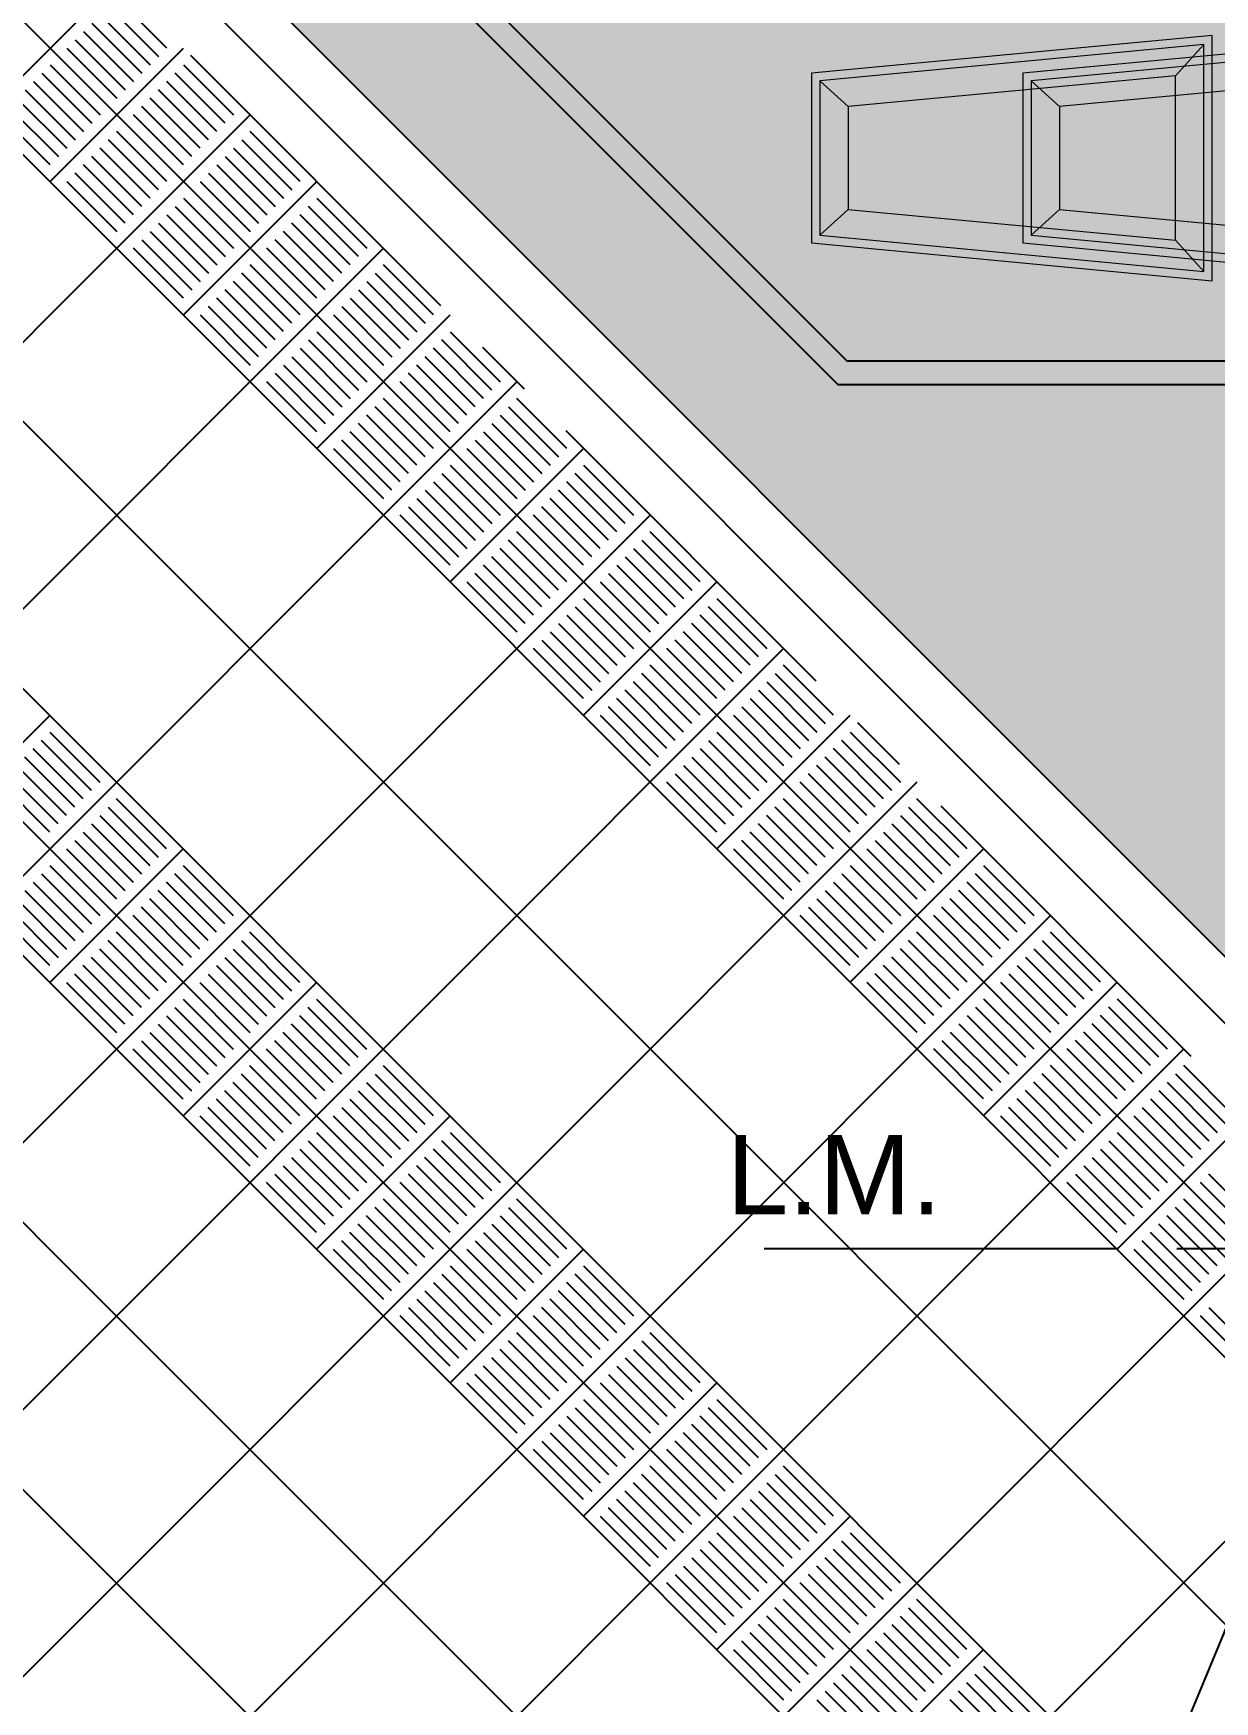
# Model space of a CAD drawing. Header units: inches. Extents: x -309 to 190, y -1585 to -1350.
# Drawn here: x -267.354 to -264.849, y -1420.369 to -1416.833 of the extents above; entities that cross this region are included whole.
import ezdxf
from ezdxf.lldxf.tags import DXFTag

# ---------------------------------------------------------------- set-up
doc = ezdxf.new("R2010")
doc.units = ezdxf.units.IN
doc.header["$MEASUREMENT"] = 0
doc.linetypes.add('CENTER2', pattern=[1.125, 0.75, -0.125, 0.125, -0.125])
doc.linetypes.add('HIDDEN', pattern=[0.375, 0.25, -0.125])
doc.layers.get('0').update_dxf_attribs({"color": 9, "linetype": 'CONTINUOUS'})
for name, color, linetype in [('02', 9, 'CONTINUOUS'), ('CIEGOS', 9, 'CONTINUOUS'), ('DET', 9, 'CONTINUOUS'), ('HACHS', 9, 'CONTINUOUS'), ('lm', 9, 'HIDDEN'), ('NO VIDENTES', 9, 'CONTINUOUS'), ('V2', 9, 'CONTINUOUS')]:
    doc.layers.add(name, color=color, linetype=linetype)
doc.layers.add('None', color=9, linetype='CONTINUOUS', lineweight=5)
doc.styles.get("Standard").update_dxf_attribs({"font": 'arial.ttf'})
tags = doc.linetypes.add('HIDDEN2', pattern=[0.1875, 0.125, -0.0625]).pattern_tags.tags
tags[6:7] = [DXFTag(74, 4), DXFTag(75, 0), DXFTag(340, '0'), DXFTag(46, 1.0), DXFTag(50, 0.0), DXFTag(44, 0.0), DXFTag(45, 0.0)]
tags[4:5] = [DXFTag(74, 4), DXFTag(75, 0), DXFTag(340, '0'), DXFTag(46, 1.0), DXFTag(50, 0.0), DXFTag(44, 0.0), DXFTag(45, 0.0)]

msp = doc.modelspace()

# ---------------------------------------------------------------- hatches: boundary and pattern name
at = {"layer": 'HACHS'}
h = msp.add_hatch(dxfattribs=at)
h.set_pattern_fill('AR-HBONE', color=256, scale=0.03, angle=-1e-14)
edge = h.paths.add_edge_path()
edge.add_line((-257.5318, -1375.7982), (-262.5318, -1375.7982))
edge.add_line((-262.5318, -1375.7982), (-262.5318, -1379.3882))
edge.add_line((-262.5318, -1379.3882), (-264.4918, -1379.3882))
edge.add_line((-264.4918, -1379.3882), (-264.4918, -1375.571))
edge.add_line((-264.4918, -1375.571), (-268.5332, -1379.6124))
edge.add_line((-268.5332, -1379.6124), (-268.5332, -1380.2142))
edge.add_line((-268.5332, -1380.2142), (-263.5318, -1380.2142))
edge.add_line((-263.5318, -1380.2142), (-263.5318, -1395.2142))
edge.add_line((-263.5318, -1395.2142), (-268.5318, -1395.2142))
edge.add_line((-268.5318, -1395.2142), (-268.5318, -1397.7142))
edge.add_line((-268.5318, -1397.7142), (-263.5318, -1397.7142))
edge.add_line((-263.5318, -1397.7142), (-263.5318, -1415.2142))
edge.add_line((-263.5318, -1415.2142), (-268.403, -1415.2142))
edge.add_line((-268.403, -1415.2142), (-264.409, -1419.2082))
edge.add_line((-264.409, -1419.2082), (-236.5318, -1419.2082))
edge.add_line((-236.5318, -1419.2082), (-236.5318, -1417.9618))
edge.add_line((-236.5318, -1417.9618), (-241.5318, -1417.9618))
edge.add_line((-241.5318, -1417.9618), (-241.5318, -1400.4618))
edge.add_line((-241.5318, -1400.4618), (-236.5318, -1400.4618))
edge.add_line((-236.5318, -1400.4618), (-236.5318, -1395.3142))
edge.add_line((-236.5318, -1395.3142), (-241.5318, -1395.3142))
edge.add_line((-241.5318, -1395.3142), (-241.5318, -1375.7982))
edge.add_line((-241.5318, -1375.7982), (-246.5318, -1375.7982))
edge.add_line((-246.5318, -1375.7982), (-246.5318, -1378.4182))
edge.add_arc((-246.9318, -1378.4182), 0.4, -90, 0, ccw=False)
edge.add_line((-246.9318, -1378.8182), (-257.1318, -1378.8182))
edge.add_arc((-257.1318, -1378.4182), 0.4, 180, 270, ccw=False)
edge.add_line((-257.5318, -1378.4182), (-257.5318, -1376.0565))
edge.add_line((-257.5318, -1376.0565), (-257.5318, -1375.7982))
h.paths.add_polyline_path([(-247.5318, -1385.3142), (-257.5318, -1385.3142), (-257.5318, -1395.3142), (-247.5318, -1395.3142)], flags=16)
h.paths.add_polyline_path([(-257.5318, -1397.7142), (-247.5318, -1397.7142), (-247.5318, -1412.7142), (-257.5318, -1412.7142)], flags=16)
h.paths.add_polyline_path([(-238.3318, -1395.6392), (-238.3318, -1397.4892), (-237.9318, -1397.4892), (-237.9318, -1395.6392)], flags=0)
h.paths.add_polyline_path([(-237.5318, -1395.6392), (-237.5318, -1397.4892), (-237.1318, -1397.4892), (-237.1318, -1395.6392)], flags=16)
h.paths.add_polyline_path([(-238.3318, -1395.6392), (-238.3318, -1397.4892), (-237.9318, -1397.4892), (-237.9318, -1395.6392)], flags=16)
h.paths.add_polyline_path([(-237.5318, -1395.6392), (-237.5318, -1397.4892), (-237.1318, -1397.4892), (-237.1318, -1395.6392)], flags=0)
h.paths.add_polyline_path([(-239.5318, -1395.6392), (-239.5318, -1397.4892), (-239.9318, -1397.4892), (-239.9318, -1395.6392)], flags=0)
h.paths.add_polyline_path([(-240.3318, -1395.6392), (-240.3318, -1397.4892), (-240.7318, -1397.4892), (-240.7318, -1395.6392)], flags=16)
h.paths.add_polyline_path([(-241.1318, -1395.6392), (-241.1318, -1397.4892), (-241.5318, -1397.4892), (-241.5318, -1395.6392)], flags=16)
h.paths.add_polyline_path([(-241.9318, -1395.6392), (-241.9318, -1397.4892), (-242.3318, -1397.4892), (-242.3318, -1395.6392)], flags=0)
h.paths.add_polyline_path([(-238.7318, -1395.6392), (-238.7318, -1397.4892), (-239.1318, -1397.4892), (-239.1318, -1395.6392)], flags=16)
h.paths.add_polyline_path([(-239.5318, -1395.6392), (-239.5318, -1397.4892), (-239.9318, -1397.4892), (-239.9318, -1395.6392)], flags=16)
h.paths.add_polyline_path([(-240.3318, -1395.6392), (-240.3318, -1397.4892), (-240.7318, -1397.4892), (-240.7318, -1395.6392)], flags=0)
h.paths.add_polyline_path([(-241.9318, -1395.6392), (-241.9318, -1397.4892), (-242.3318, -1397.4892), (-242.3318, -1395.6392)], flags=16)
h.paths.add_polyline_path([(-238.7318, -1395.6392), (-238.7318, -1397.4892), (-239.1318, -1397.4892), (-239.1318, -1395.6392)], flags=0)
h.paths.add_polyline_path([(-243.1318, -1395.6392), (-243.1318, -1397.4892), (-242.7318, -1397.4892), (-242.7318, -1395.6392)], flags=16)
h.paths.add_polyline_path([(-243.9318, -1395.6392), (-243.9318, -1397.4892), (-243.5318, -1397.4892), (-243.5318, -1395.6392)], flags=0)
h.paths.add_polyline_path([(-243.1318, -1395.6392), (-243.1318, -1397.4892), (-242.7318, -1397.4892), (-242.7318, -1395.6392)], flags=0)
h.paths.add_polyline_path([(-243.9318, -1395.6392), (-243.9318, -1397.4892), (-243.5318, -1397.4892), (-243.5318, -1395.6392)], flags=16)
h.paths.add_polyline_path([(-244.7318, -1395.6392), (-244.7318, -1397.4892), (-244.3318, -1397.4892), (-244.3318, -1395.6392)], flags=16)
h.paths.add_polyline_path([(-258.3318, -1395.6392), (-258.3318, -1397.4892), (-257.9318, -1397.4892), (-257.9318, -1395.6392)], flags=16)
h.paths.add_polyline_path([(-259.9318, -1395.6392), (-259.9318, -1397.4892), (-259.5318, -1397.4892), (-259.5318, -1395.6392)], flags=16)
h.paths.add_polyline_path([(-259.1318, -1395.6392), (-259.1318, -1397.4892), (-258.7318, -1397.4892), (-258.7318, -1395.6392)], flags=0)
h.paths.add_polyline_path([(-258.3318, -1395.6392), (-258.3318, -1397.4892), (-257.9318, -1397.4892), (-257.9318, -1395.6392)], flags=0)
h.paths.add_polyline_path([(-259.9318, -1395.6392), (-259.9318, -1397.4892), (-259.5318, -1397.4892), (-259.5318, -1395.6392)], flags=0)
h.paths.add_polyline_path([(-259.1318, -1395.6392), (-259.1318, -1397.4892), (-258.7318, -1397.4892), (-258.7318, -1395.6392)], flags=16)
h.paths.add_polyline_path([(-246.3318, -1395.6392), (-246.3318, -1397.4892), (-245.9318, -1397.4892), (-245.9318, -1395.6392)], flags=0)
h.paths.add_polyline_path([(-245.5318, -1395.6392), (-245.5318, -1397.4892), (-245.1318, -1397.4892), (-245.1318, -1395.6392)], flags=16)
h.paths.add_polyline_path([(-247.1318, -1395.6392), (-247.1318, -1397.4892), (-246.7318, -1397.4892), (-246.7318, -1395.6392)], flags=16)
h.paths.add_polyline_path([(-246.3318, -1395.6392), (-246.3318, -1397.4892), (-245.9318, -1397.4892), (-245.9318, -1395.6392)], flags=16)
h.paths.add_polyline_path([(-245.5318, -1395.6392), (-245.5318, -1397.4892), (-245.1318, -1397.4892), (-245.1318, -1395.6392)], flags=0)
h.paths.add_polyline_path([(-247.1318, -1395.6392), (-247.1318, -1397.4892), (-246.7318, -1397.4892), (-246.7318, -1395.6392)], flags=0)
h.paths.add_polyline_path([(-256.3318, -1395.6392), (-256.3318, -1397.4892), (-256.7318, -1397.4892), (-256.7318, -1395.6392)], flags=0)
h.paths.add_polyline_path([(-257.1318, -1395.6392), (-257.1318, -1397.4892), (-257.5318, -1397.4892), (-257.5318, -1395.6392)], flags=16)
h.paths.add_polyline_path([(-253.1318, -1395.6392), (-253.1318, -1397.4892), (-253.5318, -1397.4892), (-253.5318, -1395.6392)], flags=0)
h.paths.add_polyline_path([(-253.9318, -1395.6392), (-253.9318, -1397.4892), (-254.3318, -1397.4892), (-254.3318, -1395.6392)], flags=0)
h.paths.add_polyline_path([(-254.7318, -1395.6392), (-254.7318, -1397.4892), (-255.1318, -1397.4892), (-255.1318, -1395.6392)], flags=0)
h.paths.add_polyline_path([(-255.5318, -1395.6392), (-255.5318, -1397.4892), (-255.9318, -1397.4892), (-255.9318, -1395.6392)], flags=16)
h.paths.add_polyline_path([(-252.3318, -1395.6392), (-252.3318, -1397.4892), (-252.7318, -1397.4892), (-252.7318, -1395.6392)], flags=0)
h.paths.add_polyline_path([(-247.5318, -1395.6392), (-247.5318, -1397.4892), (-247.9318, -1397.4892), (-247.9318, -1395.6392)], flags=16)
h.paths.add_polyline_path([(-249.1318, -1395.6392), (-249.1318, -1397.4892), (-249.5318, -1397.4892), (-249.5318, -1395.6392)], flags=16)
h.paths.add_polyline_path([(-249.9318, -1395.6392), (-249.9318, -1397.4892), (-250.3318, -1397.4892), (-250.3318, -1395.6392)], flags=0)
h.paths.add_polyline_path([(-250.7318, -1395.6392), (-250.7318, -1397.4892), (-251.1318, -1397.4892), (-251.1318, -1395.6392)], flags=0)
h.paths.add_polyline_path([(-251.5318, -1395.6392), (-251.5318, -1397.4892), (-251.9318, -1397.4892), (-251.9318, -1395.6392)], flags=16)
h.paths.add_polyline_path([(-248.3318, -1395.6392), (-248.3318, -1397.4892), (-248.7318, -1397.4892), (-248.7318, -1395.6392)], flags=0)
h.paths.add_polyline_path([(-256.3318, -1395.6392), (-256.3318, -1397.4892), (-256.7318, -1397.4892), (-256.7318, -1395.6392)], flags=16)
h.paths.add_polyline_path([(-257.1318, -1395.6392), (-257.1318, -1397.4892), (-257.5318, -1397.4892), (-257.5318, -1395.6392)], flags=0)
h.paths.add_polyline_path([(-253.1318, -1395.6392), (-253.1318, -1397.4892), (-253.5318, -1397.4892), (-253.5318, -1395.6392)], flags=16)
h.paths.add_polyline_path([(-253.9318, -1395.6392), (-253.9318, -1397.4892), (-254.3318, -1397.4892), (-254.3318, -1395.6392)], flags=16)
h.paths.add_polyline_path([(-254.7318, -1395.6392), (-254.7318, -1397.4892), (-255.1318, -1397.4892), (-255.1318, -1395.6392)], flags=16)
h.paths.add_polyline_path([(-255.5318, -1395.6392), (-255.5318, -1397.4892), (-255.9318, -1397.4892), (-255.9318, -1395.6392)], flags=0)
h.paths.add_polyline_path([(-252.3318, -1395.6392), (-252.3318, -1397.4892), (-252.7318, -1397.4892), (-252.7318, -1395.6392)], flags=16)
h.paths.add_polyline_path([(-247.5318, -1395.6392), (-247.5318, -1397.4892), (-247.9318, -1397.4892), (-247.9318, -1395.6392)], flags=0)
h.paths.add_polyline_path([(-249.1318, -1395.6392), (-249.1318, -1397.4892), (-249.5318, -1397.4892), (-249.5318, -1395.6392)], flags=0)
h.paths.add_polyline_path([(-249.9318, -1395.6392), (-249.9318, -1397.4892), (-250.3318, -1397.4892), (-250.3318, -1395.6392)], flags=16)
h.paths.add_polyline_path([(-250.7318, -1395.6392), (-250.7318, -1397.4892), (-251.1318, -1397.4892), (-251.1318, -1395.6392)], flags=16)
h.paths.add_polyline_path([(-251.5318, -1395.6392), (-251.5318, -1397.4892), (-251.9318, -1397.4892), (-251.9318, -1395.6392)], flags=0)
h.paths.add_polyline_path([(-248.3318, -1395.6392), (-248.3318, -1397.4892), (-248.7318, -1397.4892), (-248.7318, -1395.6392)], flags=16)
h.paths.add_polyline_path([(-260.7318, -1395.6392), (-260.7318, -1397.4892), (-260.3318, -1397.4892), (-260.3318, -1395.6392)], flags=16)
h.paths.add_polyline_path([(-261.5318, -1395.6392), (-261.5318, -1397.4892), (-261.1318, -1397.4892), (-261.1318, -1395.6392)], flags=16)
h.paths.add_polyline_path([(-262.3318, -1395.6392), (-262.3318, -1397.4892), (-261.9318, -1397.4892), (-261.9318, -1395.6392)], flags=16)
h.paths.add_polyline_path([(-263.1318, -1395.6392), (-263.1318, -1397.4892), (-262.7318, -1397.4892), (-262.7318, -1395.6392)], flags=16)
h.paths.add_polyline_path([(-261.5318, -1395.6392), (-261.5318, -1397.4892), (-261.1318, -1397.4892), (-261.1318, -1395.6392)], flags=0)
h.paths.add_polyline_path([(-262.3318, -1395.6392), (-262.3318, -1397.4892), (-261.9318, -1397.4892), (-261.9318, -1395.6392)], flags=0)
h.paths.add_polyline_path([(-263.1318, -1395.6392), (-263.1318, -1397.4892), (-262.7318, -1397.4892), (-262.7318, -1395.6392)], flags=0)
h.paths.add_polyline_path([(-243.7431, -1376.3182), (-243.7431, -1378.1682), (-243.3431, -1378.1682), (-243.3431, -1376.3182)], flags=0)
h.paths.add_polyline_path([(-242.9431, -1376.3182), (-242.9431, -1378.1682), (-242.5431, -1378.1682), (-242.5431, -1376.3182)], flags=16)
h.paths.add_polyline_path([(-242.1431, -1376.3182), (-242.1431, -1378.1682), (-241.7431, -1378.1682), (-241.7431, -1376.3182)], flags=0)
h.paths.add_polyline_path([(-243.7431, -1376.3182), (-243.7431, -1378.1682), (-243.3431, -1378.1682), (-243.3431, -1376.3182)], flags=16)
h.paths.add_polyline_path([(-242.9431, -1376.3182), (-242.9431, -1378.1682), (-242.5431, -1378.1682), (-242.5431, -1376.3182)], flags=0)
h.paths.add_polyline_path([(-242.1431, -1376.3182), (-242.1431, -1378.1682), (-241.7431, -1378.1682), (-241.7431, -1376.3182)], flags=16)
h.paths.add_polyline_path([(-244.1431, -1376.3182), (-244.1431, -1378.1682), (-244.5431, -1378.1682), (-244.5431, -1376.3182)], flags=16)
h.paths.add_polyline_path([(-246.1431, -1376.3182), (-246.1431, -1378.1682), (-245.7431, -1378.1682), (-245.7431, -1376.3182)], flags=16)
h.paths.add_polyline_path([(-244.9431, -1376.3182), (-244.9431, -1378.1682), (-245.3431, -1378.1682), (-245.3431, -1376.3182)], flags=16)
h.paths.add_polyline_path([(-244.9431, -1376.3182), (-244.9431, -1378.1682), (-245.3431, -1378.1682), (-245.3431, -1376.3182)], flags=0)

# ---------------------------------------------------------------- linework, layer by layer
for p, q in [((-267.2531, -1415.9032), (-265.6287, -1417.5275)), ((-267.303, -1415.9223), (-265.6478, -1417.5775)), ((-263.5528, -1417.5275), (-265.6287, -1417.5275)), ((-263.5528, -1417.5775), (-265.6478, -1417.5775))]:
    msp.add_line(p, q)
at = {"layer": '02'}
for p, q in [((-264.4918, -1419.1253), (-268.5332, -1415.084)), ((-264.5626, -1419.196), (-268.5211, -1415.2375))]:
    msp.add_line(p, q, dxfattribs=at)
at = {"layer": 'CIEGOS'}
for points in [[(-269.1319, -1415.334), (-264.6577, -1419.8082)], [(-269.9319, -1415.6658), (-264.9895, -1420.6082)], [(-270.3319, -1415.8317), (-265.1553, -1421.0082)]]:
    msp.add_lwpolyline(points, dxfattribs=at)
at = {"layer": 'DET'}
for points in [[(-268.9319, -1415.2511), (-264.5748, -1419.6082)], [(-269.5319, -1415.4999), (-264.8236, -1420.2082)], [(-270.1319, -1415.7487), (-265.0724, -1420.8082)], [(-270.7319, -1415.9975), (-265.3212, -1421.4082)], [(-271.1319, -1416.1634), (-265.4871, -1421.8082)], [(-267.1775, -1416.7225), (-270.8194, -1420.3644)], [(-267.319, -1417.1467), (-267.0361, -1416.8639)], [(-266.8947, -1417.0053), (-270.5655, -1420.6761)], [(-267.0361, -1417.4296), (-266.7533, -1417.1467)], [(-266.6119, -1417.2882), (-270.2826, -1420.959)], [(-266.7533, -1417.7124), (-266.4704, -1417.4296)], [(-266.329, -1417.571), (-269.9998, -1421.2418)], [(-266.4704, -1417.9953), (-266.1876, -1417.7124)], [(-266.0462, -1417.8539), (-269.688, -1421.4957)], [(-266.1876, -1418.2781), (-265.9047, -1417.9953)], [(-265.7633, -1418.1367), (-269.3689, -1421.7423)], [(-267.6021, -1418.5612), (-267.3192, -1418.2784)], [(-265.9047, -1418.561), (-265.6219, -1418.2781)], [(-265.4805, -1418.4195), (-269.0347, -1421.9738)], [(-267.3192, -1418.8441), (-267.0364, -1418.5612)], [(-265.6219, -1418.8438), (-265.3391, -1418.561)], [(-265.1976, -1418.7024), (-268.6852, -1422.19)], [(-267.0364, -1419.1269), (-266.7536, -1418.8441)], [(-265.3391, -1419.1266), (-265.0562, -1418.8438)], [(-264.9148, -1418.9852), (-268.3198, -1422.3902)], [(-266.7536, -1419.4098), (-266.4707, -1419.1269)], [(-265.0562, -1419.4095), (-264.7734, -1419.1266)], [(-264.632, -1419.2681), (-267.9376, -1422.5737)], [(-266.4707, -1419.6926), (-266.1879, -1419.4098)], [(-264.4918, -1419.4082), (-266.0427, -1423.148)], [(-266.1879, -1419.9755), (-265.905, -1419.6926)], [(-264.6941, -1419.8959), (-267.5378, -1422.7396)], [(-265.905, -1420.2583), (-265.6222, -1419.9755)], [(-265.6222, -1420.5411), (-265.3393, -1420.2583)]]:
    msp.add_lwpolyline(points, dxfattribs=at)
at = {"layer": 'lm', "linetype": 'CENTER2'}
for p, q in [((-263.3079, -1420.5921), (-269.9254, -1413.9746)), ((-263.3079, -1420.5921), (-269.9254, -1413.9746)), ((-265.8046, -1419.4082), (-171.4579, -1419.4082)), ((-265.8046, -1419.4082), (-171.4579, -1419.4082))]:
    msp.add_line(p, q, dxfattribs=at)
at = {"layer": 'NO VIDENTES'}
for p, q in [((-267.0715, -1416.8639), (-267.1775, -1416.7578)), ((-267.2129, -1416.7932), (-267.1068, -1416.8993)), ((-267.1952, -1416.7755), (-267.0892, -1416.8816)), ((-267.2483, -1416.8286), (-267.1422, -1416.9346)), ((-267.2306, -1416.8109), (-267.1245, -1416.9169)), ((-267.2836, -1416.8639), (-267.1775, -1416.97)), ((-267.2659, -1416.8462), (-267.1599, -1416.9523)), ((-267.319, -1416.8993), (-267.2129, -1417.0053)), ((-267.0361, -1416.8993), (-266.9301, -1417.0053)), ((-267.3543, -1416.9346), (-267.2483, -1417.0407)), ((-267.3366, -1416.9169), (-267.2306, -1417.023)), ((-266.9654, -1417.0407), (-267.0715, -1416.9346)), ((-266.9477, -1417.023), (-267.0538, -1416.9169)), ((-267.3897, -1416.97), (-267.2836, -1417.076)), ((-267.372, -1416.9523), (-267.2659, -1417.0584)), ((-267.0008, -1417.076), (-267.1068, -1416.97)), ((-266.9831, -1417.0584), (-267.0892, -1416.9523)), ((-267.319, -1417.1114), (-267.425, -1417.0053)), ((-267.4074, -1416.9877), (-267.3013, -1417.0937)), ((-267.0361, -1417.1114), (-267.1422, -1417.0053)), ((-267.0184, -1417.0937), (-267.1245, -1416.9877)), ((-267.0715, -1417.1467), (-267.1775, -1417.0407)), ((-266.7886, -1417.1467), (-266.8947, -1417.0407)), ((-267.1068, -1417.1821), (-267.2129, -1417.076)), ((-267.0892, -1417.1644), (-267.1952, -1417.0584)), ((-266.9301, -1417.076), (-266.824, -1417.1821)), ((-266.9124, -1417.0584), (-266.8063, -1417.1644)), ((-267.1422, -1417.2175), (-267.2483, -1417.1114)), ((-267.1245, -1417.1998), (-267.2306, -1417.0937)), ((-266.9654, -1417.1114), (-266.8593, -1417.2175)), ((-266.9477, -1417.0937), (-266.8417, -1417.1998)), ((-267.2836, -1417.1467), (-267.1775, -1417.2528)), ((-267.1599, -1417.2351), (-267.2659, -1417.1291)), ((-267.0008, -1417.1467), (-266.8947, -1417.2528)), ((-266.9831, -1417.1291), (-266.877, -1417.2351)), ((-267.0361, -1417.1821), (-266.9301, -1417.2882)), ((-266.7533, -1417.1821), (-266.6472, -1417.2882)), ((-267.0715, -1417.2175), (-266.9654, -1417.3235)), ((-267.0538, -1417.1998), (-266.9477, -1417.3058)), ((-266.6826, -1417.3235), (-266.7886, -1417.2175)), ((-266.6649, -1417.3058), (-266.771, -1417.1998)), ((-267.1068, -1417.2528), (-267.0008, -1417.3589)), ((-267.0892, -1417.2351), (-266.9831, -1417.3412)), ((-266.7179, -1417.3589), (-266.824, -1417.2528)), ((-266.7002, -1417.3412), (-266.8063, -1417.2351)), ((-267.0361, -1417.3942), (-267.1422, -1417.2882)), ((-267.1245, -1417.2705), (-267.0184, -1417.3766)), ((-266.7533, -1417.3942), (-266.8593, -1417.2882)), ((-266.7356, -1417.3766), (-266.8417, -1417.2705)), ((-266.7886, -1417.4296), (-266.8947, -1417.3235)), ((-266.5058, -1417.4296), (-266.6119, -1417.3235)), ((-266.824, -1417.4649), (-266.9301, -1417.3589)), ((-266.8063, -1417.4473), (-266.9124, -1417.3412)), ((-266.6472, -1417.3589), (-266.5412, -1417.465)), ((-266.6295, -1417.3412), (-266.5235, -1417.4473)), ((-266.8593, -1417.5003), (-266.9654, -1417.3942)), ((-266.8417, -1417.4826), (-266.9477, -1417.3766)), ((-266.6826, -1417.3942), (-266.5765, -1417.5003)), ((-266.6649, -1417.3766), (-266.5588, -1417.4826)), ((-267.0008, -1417.4296), (-266.8947, -1417.5357)), ((-266.877, -1417.518), (-266.9831, -1417.4119)), ((-266.7179, -1417.4296), (-266.6119, -1417.5357)), ((-266.7003, -1417.4119), (-266.5942, -1417.518)), ((-266.7533, -1417.465), (-266.6472, -1417.571)), ((-266.4704, -1417.465), (-266.3644, -1417.571)), ((-266.7886, -1417.5003), (-266.6826, -1417.6064)), ((-266.771, -1417.4826), (-266.6649, -1417.5887)), ((-266.3997, -1417.6064), (-266.5058, -1417.5003)), ((-266.3821, -1417.5887), (-266.4881, -1417.4826)), ((-266.824, -1417.5357), (-266.7179, -1417.6417)), ((-266.8063, -1417.518), (-266.7003, -1417.6241)), ((-266.4351, -1417.6417), (-266.5412, -1417.5357)), ((-266.4174, -1417.6241), (-266.5235, -1417.518)), ((-266.7533, -1417.6771), (-266.8594, -1417.571)), ((-266.8417, -1417.5533), (-266.7356, -1417.6594)), ((-266.4704, -1417.6771), (-266.5765, -1417.571)), ((-266.4528, -1417.6594), (-266.5588, -1417.5533)), ((-266.5058, -1417.7124), (-266.6119, -1417.6064)), ((-266.223, -1417.7124), (-266.329, -1417.6064)), ((-266.5412, -1417.7478), (-266.6472, -1417.6417)), ((-266.5235, -1417.7301), (-266.6295, -1417.6241)), ((-266.3644, -1417.6417), (-266.2583, -1417.7478)), ((-266.3467, -1417.624), (-266.2406, -1417.7301)), ((-266.5765, -1417.7832), (-266.6826, -1417.6771)), ((-266.5588, -1417.7655), (-266.6649, -1417.6594)), ((-266.3997, -1417.6771), (-266.2937, -1417.7831)), ((-266.382, -1417.6594), (-266.276, -1417.7655)), ((-266.7179, -1417.7124), (-266.6119, -1417.8185)), ((-266.5942, -1417.8008), (-266.7003, -1417.6948)), ((-266.4351, -1417.7124), (-266.329, -1417.8185)), ((-266.4174, -1417.6948), (-266.3113, -1417.8008)), ((-266.4704, -1417.7478), (-266.3644, -1417.8539)), ((-266.1876, -1417.7478), (-266.0815, -1417.8539)), ((-266.5058, -1417.7831), (-266.3997, -1417.8892)), ((-266.4881, -1417.7655), (-266.382, -1417.8715)), ((-266.1169, -1417.8892), (-266.223, -1417.7831)), ((-266.0992, -1417.8715), (-266.2053, -1417.7655)), ((-266.5411, -1417.8185), (-266.4351, -1417.9246)), ((-266.5235, -1417.8008), (-266.4174, -1417.9069)), ((-266.1522, -1417.9246), (-266.2583, -1417.8185)), ((-266.1346, -1417.9069), (-266.2406, -1417.8008)), ((-266.4704, -1417.9599), (-266.5765, -1417.8539)), ((-266.5588, -1417.8362), (-266.4528, -1417.9422)), ((-266.1876, -1417.9599), (-266.2937, -1417.8539)), ((-266.1699, -1417.9422), (-266.276, -1417.8362)), ((-266.223, -1417.9953), (-266.329, -1417.8892)), ((-265.9401, -1417.9953), (-266.0462, -1417.8892)), ((-266.2583, -1418.0306), (-266.3644, -1417.9246)), ((-266.2406, -1418.013), (-266.3467, -1417.9069)), ((-266.0815, -1417.9246), (-265.9755, -1418.0306)), ((-266.0639, -1417.9069), (-265.9578, -1418.013)), ((-266.2937, -1418.066), (-266.3997, -1417.9599)), ((-266.276, -1418.0483), (-266.382, -1417.9422)), ((-266.1169, -1417.9599), (-266.0108, -1418.066)), ((-266.0992, -1417.9422), (-265.9931, -1418.0483)), ((-266.4351, -1417.9953), (-266.329, -1418.1013)), ((-266.3113, -1418.0837), (-266.4174, -1417.9776)), ((-266.1522, -1417.9953), (-266.0462, -1418.1013)), ((-266.1346, -1417.9776), (-266.0285, -1418.0837)), ((-266.1876, -1418.0306), (-266.0815, -1418.1367)), ((-265.9048, -1418.0306), (-265.7987, -1418.1367)), ((-266.223, -1418.066), (-266.1169, -1418.1721)), ((-266.2053, -1418.0483), (-266.0992, -1418.1544)), ((-265.834, -1418.1721), (-265.9401, -1418.066)), ((-265.8164, -1418.1544), (-265.9224, -1418.0483)), ((-266.2583, -1418.1013), (-266.1522, -1418.2074)), ((-266.2406, -1418.0837), (-266.1346, -1418.1897)), ((-265.8694, -1418.2074), (-265.9755, -1418.1013)), ((-265.8517, -1418.1897), (-265.9578, -1418.0837)), ((-266.1876, -1418.2428), (-266.2937, -1418.1367)), ((-266.276, -1418.119), (-266.1699, -1418.2251)), ((-265.9048, -1418.2428), (-266.0108, -1418.1367)), ((-265.8871, -1418.2251), (-265.9931, -1418.119)), ((-265.9401, -1418.2781), (-266.0462, -1418.1721)), ((-265.6573, -1418.2781), (-265.7633, -1418.1721)), ((-265.9755, -1418.3135), (-266.0815, -1418.2074)), ((-265.9578, -1418.2958), (-266.0639, -1418.1897)), ((-265.7987, -1418.2074), (-265.6926, -1418.3135)), ((-265.781, -1418.1897), (-265.6749, -1418.2958)), ((-266.0108, -1418.3488), (-266.1169, -1418.2428)), ((-265.9931, -1418.3312), (-266.0992, -1418.2251)), ((-265.834, -1418.2428), (-265.728, -1418.3488)), ((-265.8164, -1418.2251), (-265.7103, -1418.3312)), ((-266.1522, -1418.2781), (-266.0462, -1418.3842)), ((-266.0285, -1418.3665), (-266.1346, -1418.2604)), ((-265.8694, -1418.2781), (-265.7633, -1418.3842)), ((-265.8517, -1418.2604), (-265.7457, -1418.3665)), ((-267.3192, -1418.3138), (-267.2132, -1418.4198)), ((-265.9048, -1418.3135), (-265.7987, -1418.4195)), ((-265.6219, -1418.3135), (-265.5158, -1418.4195)), ((-267.2485, -1418.4552), (-267.3546, -1418.3491)), ((-267.2309, -1418.4375), (-267.3369, -1418.3314)), ((-265.9401, -1418.3488), (-265.834, -1418.4549)), ((-265.9224, -1418.3312), (-265.8164, -1418.4372)), ((-265.5512, -1418.4549), (-265.6573, -1418.3488)), ((-265.5335, -1418.4372), (-265.6396, -1418.3312)), ((-267.2839, -1418.4905), (-267.39, -1418.3845)), ((-267.2662, -1418.4729), (-267.3723, -1418.3668)), ((-265.9755, -1418.3842), (-265.8694, -1418.4903)), ((-265.9578, -1418.3665), (-265.8517, -1418.4726)), ((-265.5866, -1418.4903), (-265.6926, -1418.3842)), ((-265.5689, -1418.4726), (-265.6749, -1418.3665)), ((-267.3192, -1418.5259), (-267.4253, -1418.4198)), ((-267.3016, -1418.5082), (-267.4076, -1418.4022)), ((-265.9048, -1418.5256), (-266.0108, -1418.4195)), ((-265.9931, -1418.4019), (-265.8871, -1418.5079)), ((-265.6219, -1418.5256), (-265.728, -1418.4195)), ((-265.6042, -1418.5079), (-265.7103, -1418.4019)), ((-267.0718, -1418.5613), (-267.1778, -1418.4552)), ((-265.6573, -1418.561), (-265.7633, -1418.4549)), ((-265.3744, -1418.561), (-265.4805, -1418.4549)), ((-267.2132, -1418.4905), (-267.1071, -1418.5966)), ((-267.1955, -1418.4729), (-267.0894, -1418.5789)), ((-265.6926, -1418.5963), (-265.7987, -1418.4903)), ((-265.6749, -1418.5786), (-265.781, -1418.4726)), ((-265.5158, -1418.4903), (-265.4098, -1418.5963)), ((-265.4982, -1418.4726), (-265.3921, -1418.5786)), ((-267.2485, -1418.5259), (-267.1425, -1418.632)), ((-267.2309, -1418.5082), (-267.1248, -1418.6143)), ((-265.728, -1418.6317), (-265.834, -1418.5256)), ((-265.7103, -1418.614), (-265.8164, -1418.5079)), ((-265.5512, -1418.5256), (-265.4451, -1418.6317)), ((-265.5335, -1418.5079), (-265.4275, -1418.614)), ((-267.2839, -1418.5613), (-267.1778, -1418.6673)), ((-267.2662, -1418.5436), (-267.1602, -1418.6496)), ((-265.8694, -1418.561), (-265.7633, -1418.667)), ((-265.7457, -1418.6494), (-265.8517, -1418.5433)), ((-265.5866, -1418.561), (-265.4805, -1418.667)), ((-265.5689, -1418.5433), (-265.4628, -1418.6494)), ((-267.3192, -1418.5966), (-267.2132, -1418.7027)), ((-267.0364, -1418.5966), (-266.9303, -1418.7027)), ((-265.6219, -1418.5963), (-265.5158, -1418.7024)), ((-265.3391, -1418.5963), (-265.233, -1418.7024)), ((-267.3546, -1418.632), (-267.2485, -1418.738)), ((-267.3369, -1418.6143), (-267.2309, -1418.7204)), ((-266.9657, -1418.738), (-267.0718, -1418.632)), ((-266.948, -1418.7204), (-267.0541, -1418.6143)), ((-265.6573, -1418.6317), (-265.5512, -1418.7377)), ((-265.6396, -1418.614), (-265.5335, -1418.7201)), ((-265.2684, -1418.7377), (-265.3744, -1418.6317)), ((-265.2507, -1418.7201), (-265.3567, -1418.614)), ((-267.39, -1418.6673), (-267.2839, -1418.7734)), ((-267.3723, -1418.6496), (-267.2662, -1418.7557)), ((-267.0011, -1418.7734), (-267.1071, -1418.6673)), ((-266.9834, -1418.7557), (-267.0894, -1418.6496)), ((-265.6926, -1418.667), (-265.5866, -1418.7731)), ((-265.6749, -1418.6494), (-265.5689, -1418.7554)), ((-265.3037, -1418.7731), (-265.4098, -1418.667)), ((-265.286, -1418.7554), (-265.3921, -1418.6494)), ((-267.3192, -1418.8087), (-267.4253, -1418.7027)), ((-267.4076, -1418.685), (-267.3016, -1418.7911)), ((-267.0364, -1418.8087), (-267.1425, -1418.7027)), ((-267.0187, -1418.7911), (-267.1248, -1418.685)), ((-265.6219, -1418.8085), (-265.728, -1418.7024)), ((-265.7103, -1418.6847), (-265.6042, -1418.7908)), ((-265.3391, -1418.8085), (-265.4451, -1418.7024)), ((-265.3214, -1418.7908), (-265.4275, -1418.6847)), ((-267.0718, -1418.8441), (-267.1778, -1418.738)), ((-266.7889, -1418.8441), (-266.895, -1418.738)), ((-265.3744, -1418.8438), (-265.4805, -1418.7377)), ((-265.0916, -1418.8438), (-265.1976, -1418.7377)), ((-267.1071, -1418.8795), (-267.2132, -1418.7734)), ((-267.0894, -1418.8618), (-267.1955, -1418.7557)), ((-266.9303, -1418.7734), (-266.8243, -1418.8795)), ((-266.9127, -1418.7557), (-266.8066, -1418.8618)), ((-265.4098, -1418.8792), (-265.5158, -1418.7731)), ((-265.3921, -1418.8615), (-265.4982, -1418.7554)), ((-265.233, -1418.7731), (-265.1269, -1418.8792)), ((-265.2153, -1418.7554), (-265.1093, -1418.8615)), ((-267.1425, -1418.9148), (-267.2485, -1418.8087)), ((-267.1248, -1418.8971), (-267.2309, -1418.7911)), ((-266.9657, -1418.8087), (-266.8596, -1418.9148)), ((-266.948, -1418.7911), (-266.842, -1418.8971)), ((-265.4451, -1418.9145), (-265.5512, -1418.8085)), ((-265.4275, -1418.8968), (-265.5335, -1418.7908)), ((-265.2684, -1418.8085), (-265.1623, -1418.9145)), ((-265.2507, -1418.7908), (-265.1446, -1418.8968)), ((-267.2839, -1418.8441), (-267.1778, -1418.9502)), ((-267.1602, -1418.9325), (-267.2662, -1418.8264)), ((-267.0011, -1418.8441), (-266.895, -1418.9502)), ((-266.9834, -1418.8264), (-266.8773, -1418.9325)), ((-265.5866, -1418.8438), (-265.4805, -1418.9499)), ((-265.4628, -1418.9322), (-265.5689, -1418.8261)), ((-265.3037, -1418.8438), (-265.1976, -1418.9499)), ((-265.286, -1418.8261), (-265.18, -1418.9322)), ((-267.0364, -1418.8795), (-266.9303, -1418.9855)), ((-266.7536, -1418.8795), (-266.6475, -1418.9855)), ((-265.3391, -1418.8792), (-265.233, -1418.9852)), ((-265.0562, -1418.8792), (-264.9502, -1418.9852)), ((-267.0718, -1418.9148), (-266.9657, -1419.0209)), ((-267.0541, -1418.8971), (-266.948, -1419.0032)), ((-266.6829, -1419.0209), (-266.7889, -1418.9148)), ((-266.6652, -1419.0032), (-266.7712, -1418.8971)), ((-265.3744, -1418.9145), (-265.2684, -1419.0206)), ((-265.3567, -1418.8968), (-265.2507, -1419.0029)), ((-264.9855, -1419.0206), (-265.0916, -1418.9145)), ((-264.9678, -1419.0029), (-265.0739, -1418.8968)), ((-267.1071, -1418.9502), (-267.0011, -1419.0562)), ((-267.0894, -1418.9325), (-266.9834, -1419.0386)), ((-266.7182, -1419.0562), (-266.8243, -1418.9502)), ((-266.7005, -1419.0386), (-266.8066, -1418.9325)), ((-265.4098, -1418.9499), (-265.3037, -1419.0559)), ((-265.3921, -1418.9322), (-265.286, -1419.0383)), ((-265.0209, -1419.0559), (-265.1269, -1418.9499)), ((-265.0032, -1419.0383), (-265.1093, -1418.9322)), ((-267.0364, -1419.0916), (-267.1425, -1418.9855)), ((-267.1248, -1418.9678), (-267.0187, -1419.0739)), ((-266.7536, -1419.0916), (-266.8596, -1418.9855)), ((-266.7359, -1419.0739), (-266.842, -1418.9678)), ((-265.3391, -1419.0913), (-265.4451, -1418.9852)), ((-265.4275, -1418.9676), (-265.3214, -1419.0736)), ((-265.0562, -1419.0913), (-265.1623, -1418.9852)), ((-265.0385, -1419.0736), (-265.1446, -1418.9676)), ((-266.7889, -1419.1269), (-266.895, -1419.0209)), ((-266.5061, -1419.1269), (-266.6121, -1419.0209)), ((-265.0916, -1419.1267), (-265.1976, -1419.0206)), ((-264.8087, -1419.1267), (-264.9148, -1419.0206)), ((-266.8243, -1419.1623), (-266.9303, -1419.0562)), ((-266.8066, -1419.1446), (-266.9127, -1419.0386)), ((-266.6475, -1419.0562), (-266.5414, -1419.1623)), ((-266.6298, -1419.0386), (-266.5238, -1419.1446)), ((-265.1269, -1419.162), (-265.233, -1419.0559)), ((-265.1093, -1419.1443), (-265.2153, -1419.0383)), ((-264.9502, -1419.0559), (-264.8441, -1419.162)), ((-264.9325, -1419.0383), (-264.8264, -1419.1443)), ((-266.8596, -1419.1976), (-266.9657, -1419.0916)), ((-266.842, -1419.18), (-266.948, -1419.0739)), ((-266.6829, -1419.0916), (-266.5768, -1419.1976)), ((-266.6652, -1419.0739), (-266.5591, -1419.18)), ((-265.1623, -1419.1974), (-265.2684, -1419.0913)), ((-265.1446, -1419.1797), (-265.2507, -1419.0736)), ((-264.9855, -1419.0913), (-264.8794, -1419.1974)), ((-264.9678, -1419.0736), (-264.8618, -1419.1797)), ((-267.0011, -1419.1269), (-266.895, -1419.233)), ((-266.8773, -1419.2153), (-266.9834, -1419.1093)), ((-266.7182, -1419.1269), (-266.6121, -1419.233)), ((-266.7005, -1419.1093), (-266.5945, -1419.2153)), ((-265.3037, -1419.1267), (-265.1976, -1419.2327)), ((-265.18, -1419.215), (-265.286, -1419.109)), ((-265.0209, -1419.1267), (-264.9148, -1419.2327)), ((-265.0032, -1419.109), (-264.8971, -1419.215)), ((-266.7536, -1419.1623), (-266.6475, -1419.2684)), ((-266.4707, -1419.1623), (-266.3647, -1419.2684)), ((-265.0562, -1419.162), (-264.9502, -1419.2681)), ((-266.7889, -1419.1976), (-266.6829, -1419.3037)), ((-266.7712, -1419.18), (-266.6652, -1419.286)), ((-266.4, -1419.3037), (-266.5061, -1419.1976)), ((-266.3823, -1419.286), (-266.4884, -1419.18)), ((-265.0916, -1419.1974), (-264.9855, -1419.3034)), ((-265.0739, -1419.1797), (-264.9678, -1419.2858)), ((-266.8243, -1419.233), (-266.7182, -1419.3391)), ((-266.8066, -1419.2153), (-266.7005, -1419.3214)), ((-266.4354, -1419.3391), (-266.5414, -1419.233)), ((-266.4177, -1419.3214), (-266.5238, -1419.2153)), ((-265.1269, -1419.2327), (-265.0209, -1419.3388)), ((-265.1093, -1419.215), (-265.0032, -1419.3211)), ((-266.7536, -1419.3744), (-266.8596, -1419.2684)), ((-266.842, -1419.2507), (-266.7359, -1419.3567)), ((-266.4707, -1419.3744), (-266.5768, -1419.2684)), ((-266.453, -1419.3567), (-266.5591, -1419.2507)), ((-265.0562, -1419.3741), (-265.1623, -1419.2681)), ((-265.1446, -1419.2504), (-265.0385, -1419.3565)), ((-264.7734, -1419.3741), (-264.8794, -1419.2681)), ((-264.7557, -1419.3565), (-264.8618, -1419.2504)), ((-266.5061, -1419.4098), (-266.6121, -1419.3037)), ((-266.2232, -1419.4098), (-266.3293, -1419.3037)), ((-264.8087, -1419.4095), (-264.9148, -1419.3034)), ((-266.5414, -1419.4451), (-266.6475, -1419.3391)), ((-266.5238, -1419.4275), (-266.6298, -1419.3214)), ((-266.3647, -1419.3391), (-266.2586, -1419.4451)), ((-266.347, -1419.3214), (-266.2409, -1419.4275)), ((-264.8441, -1419.4448), (-264.9502, -1419.3388)), ((-264.8264, -1419.4272), (-264.9325, -1419.3211)), ((-266.5768, -1419.4805), (-266.6829, -1419.3744)), ((-266.5591, -1419.4628), (-266.6652, -1419.3567)), ((-266.4, -1419.3744), (-266.2939, -1419.4805)), ((-266.3823, -1419.3567), (-266.2763, -1419.4628)), ((-264.8794, -1419.4802), (-264.9855, -1419.3741)), ((-264.8618, -1419.4625), (-264.9678, -1419.3565)), ((-266.7182, -1419.4098), (-266.6121, -1419.5158)), ((-266.5945, -1419.4982), (-266.7005, -1419.3921)), ((-266.4354, -1419.4098), (-266.3293, -1419.5158)), ((-266.4177, -1419.3921), (-266.3116, -1419.4982)), ((-265.0209, -1419.4095), (-264.9148, -1419.5156)), ((-264.8971, -1419.4979), (-265.0032, -1419.3918)), ((-266.4707, -1419.4451), (-266.3647, -1419.5512)), ((-266.1879, -1419.4451), (-266.0818, -1419.5512)), ((-266.5061, -1419.4805), (-266.4, -1419.5866)), ((-266.4884, -1419.4628), (-266.3823, -1419.5689)), ((-266.1172, -1419.5866), (-266.2232, -1419.4805)), ((-266.0995, -1419.5689), (-266.2056, -1419.4628)), ((-266.5414, -1419.5158), (-266.4354, -1419.6219)), ((-266.5238, -1419.4982), (-266.4177, -1419.6042)), ((-266.1525, -1419.6219), (-266.2586, -1419.5158)), ((-266.1348, -1419.6042), (-266.2409, -1419.4982)), ((-266.4707, -1419.6573), (-266.5768, -1419.5512)), ((-266.5591, -1419.5335), (-266.453, -1419.6396)), ((-266.1879, -1419.6573), (-266.2939, -1419.5512)), ((-266.1702, -1419.6396), (-266.2763, -1419.5335)), ((-264.7734, -1419.657), (-264.8794, -1419.5509)), ((-264.8618, -1419.5332), (-264.7557, -1419.6393)), ((-266.2232, -1419.6926), (-266.3293, -1419.5866)), ((-265.9404, -1419.6926), (-266.0465, -1419.5866)), ((-266.2586, -1419.728), (-266.3647, -1419.6219)), ((-266.2409, -1419.7103), (-266.347, -1419.6042)), ((-266.0818, -1419.6219), (-265.9757, -1419.728)), ((-266.0641, -1419.6042), (-265.9581, -1419.7103)), ((-266.2939, -1419.7633), (-266.4, -1419.6573)), ((-266.2763, -1419.7457), (-266.3823, -1419.6396)), ((-266.1172, -1419.6573), (-266.0111, -1419.7633)), ((-266.0995, -1419.6396), (-265.9934, -1419.7457)), ((-266.4354, -1419.6926), (-266.3293, -1419.7987)), ((-266.3116, -1419.781), (-266.4177, -1419.6749)), ((-266.1525, -1419.6926), (-266.0465, -1419.7987)), ((-266.1348, -1419.6749), (-266.0288, -1419.781)), ((-266.1879, -1419.728), (-266.0818, -1419.834)), ((-265.905, -1419.728), (-265.799, -1419.834)), ((-266.2232, -1419.7633), (-266.1172, -1419.8694)), ((-266.2056, -1419.7457), (-266.0995, -1419.8517)), ((-265.8343, -1419.8694), (-265.9404, -1419.7633)), ((-265.8166, -1419.8517), (-265.9227, -1419.7457)), ((-266.2586, -1419.7987), (-266.1525, -1419.9048)), ((-266.2409, -1419.781), (-266.1348, -1419.8871)), ((-265.8697, -1419.9048), (-265.9757, -1419.7987)), ((-265.852, -1419.8871), (-265.9581, -1419.781)), ((-266.1879, -1419.9401), (-266.2939, -1419.834)), ((-266.2763, -1419.8164), (-266.1702, -1419.9224)), ((-265.905, -1419.9401), (-266.0111, -1419.834)), ((-265.8874, -1419.9224), (-265.9934, -1419.8164)), ((-265.9404, -1419.9755), (-266.0465, -1419.8694)), ((-265.6575, -1419.9755), (-265.7636, -1419.8694)), ((-265.9757, -1420.0108), (-266.0818, -1419.9048)), ((-265.9581, -1419.9931), (-266.0641, -1419.8871)), ((-265.799, -1419.9048), (-265.6929, -1420.0108)), ((-265.7813, -1419.8871), (-265.6752, -1419.9931)), ((-266.0111, -1420.0462), (-266.1172, -1419.9401)), ((-265.9934, -1420.0285), (-266.0995, -1419.9224)), ((-265.8343, -1419.9401), (-265.7283, -1420.0462)), ((-265.8166, -1419.9224), (-265.7106, -1420.0285)), ((-266.1525, -1419.9755), (-266.0465, -1420.0815)), ((-266.0288, -1420.0639), (-266.1348, -1419.9578)), ((-265.8697, -1419.9755), (-265.7636, -1420.0815)), ((-265.852, -1419.9578), (-265.7459, -1420.0639)), ((-265.905, -1420.0108), (-265.799, -1420.1169)), ((-265.6222, -1420.0108), (-265.5161, -1420.1169)), ((-265.9404, -1420.0462), (-265.8343, -1420.1522)), ((-265.9227, -1420.0285), (-265.8166, -1420.1346)), ((-265.5515, -1420.1522), (-265.6575, -1420.0462)), ((-265.5338, -1420.1346), (-265.6399, -1420.0285)), ((-265.9757, -1420.0815), (-265.8697, -1420.1876)), ((-265.9581, -1420.0639), (-265.852, -1420.1699)), ((-265.5868, -1420.1876), (-265.6929, -1420.0815)), ((-265.5692, -1420.1699), (-265.6752, -1420.0639)), ((-265.905, -1420.223), (-266.0111, -1420.1169)), ((-265.9934, -1420.0992), (-265.8874, -1420.2053)), ((-265.6222, -1420.223), (-265.7283, -1420.1169)), ((-265.6045, -1420.2053), (-265.7106, -1420.0992)), ((-265.6575, -1420.2583), (-265.7636, -1420.1522)), ((-265.3747, -1420.2583), (-265.4808, -1420.1522)), ((-265.6929, -1420.2937), (-265.799, -1420.1876)), ((-265.6752, -1420.276), (-265.7813, -1420.1699)), ((-265.5161, -1420.1876), (-265.4101, -1420.2937)), ((-265.4984, -1420.1699), (-265.3924, -1420.276)), ((-265.7283, -1420.329), (-265.8343, -1420.223)), ((-265.7106, -1420.3113), (-265.8166, -1420.2053)), ((-265.5515, -1420.223), (-265.4454, -1420.329)), ((-265.5338, -1420.2053), (-265.4277, -1420.3113)), ((-265.8697, -1420.2583), (-265.7636, -1420.3644)), ((-265.7459, -1420.3467), (-265.852, -1420.2406)), ((-265.5868, -1420.2583), (-265.4808, -1420.3644)), ((-265.5692, -1420.2406), (-265.4631, -1420.3467)), ((-265.6222, -1420.2937), (-265.5161, -1420.3997)), ((-265.3393, -1420.2937), (-265.2333, -1420.3997)), ((-265.6575, -1420.329), (-265.5515, -1420.4351)), ((-265.6399, -1420.3113), (-265.5338, -1420.4174)), ((-265.2686, -1420.4351), (-265.3747, -1420.329)), ((-265.251, -1420.4174), (-265.357, -1420.3113)), ((-265.6929, -1420.3644), (-265.5868, -1420.4704)), ((-265.6752, -1420.3467), (-265.5692, -1420.4528)), ((-265.304, -1420.4704), (-265.4101, -1420.3644)), ((-265.2863, -1420.4528), (-265.3924, -1420.3467))]:
    msp.add_line(p, q, dxfattribs=at)
at = {"layer": 'None', "linetype": 'Continuous', "lineweight": 0}
for p, q in [((-264.9325, -1416.9226), (-264.8725, -1416.8567)), ((-264.9325, -1416.9226), (-264.8725, -1416.8567)), ((-265.6865, -1416.9333), (-265.6265, -1416.988)), ((-265.6865, -1416.9333), (-265.6265, -1416.988)), ((-265.6865, -1417.2606), (-265.6265, -1417.206)), ((-265.6865, -1417.2606), (-265.6265, -1417.206)), ((-264.9325, -1417.2713), (-264.8725, -1417.3372)), ((-264.9325, -1417.2713), (-264.8725, -1417.3372))]:
    msp.add_line(p, q, dxfattribs=at)
at = {"layer": 'None', "linetype": 'HIDDEN2', "lineweight": 0, "ltscale": 8}
for p, q in [((-265.2382, -1416.9333), (-265.1782, -1416.988)), ((-265.2382, -1416.9333), (-265.1782, -1416.988)), ((-265.2382, -1417.2606), (-265.1782, -1417.206)), ((-265.2382, -1417.2606), (-265.1782, -1417.206))]:
    msp.add_line(p, q, dxfattribs=at)
at = {"layer": 'None', "linetype": 'Continuous', "lineweight": 0}
msp.add_lwpolyline([(-265.7045, -1416.917), (-265.7045, -1417.277), (-264.8545, -1417.357), (-264.8545, -1416.837), (-265.7045, -1416.917)], dxfattribs=at)
msp.add_lwpolyline([(-265.7045, -1416.917), (-265.7045, -1417.277), (-264.8545, -1417.357), (-264.8545, -1416.837), (-265.7045, -1416.917)], dxfattribs=at)
for points in [[(-265.6865, -1416.9333), (-265.6865, -1417.2606), (-264.8725, -1417.3372), (-264.8725, -1416.8567)], [(-265.6865, -1416.9333), (-265.6865, -1417.2606), (-264.8725, -1417.3372), (-264.8725, -1416.8567)], [(-265.6265, -1416.988), (-265.6265, -1417.206), (-264.9325, -1417.2713), (-264.9325, -1416.9226)], [(-265.6265, -1416.988), (-265.6265, -1417.206), (-264.9325, -1417.2713), (-264.9325, -1416.9226)]]:
    msp.add_lwpolyline(points, close=True, dxfattribs=at)
at = {"layer": 'None', "linetype": 'HIDDEN2', "lineweight": 0, "ltscale": 8}
msp.add_lwpolyline([(-265.2562, -1416.917), (-265.2562, -1417.277), (-264.4062, -1417.357), (-264.4062, -1416.837), (-265.2562, -1416.917)], dxfattribs=at)
msp.add_lwpolyline([(-265.2562, -1416.917), (-265.2562, -1417.277), (-264.4062, -1417.357), (-264.4062, -1416.837), (-265.2562, -1416.917)], dxfattribs=at)
for points in [[(-265.2382, -1416.9333), (-265.2382, -1417.2606), (-264.4242, -1417.3372), (-264.4242, -1416.8567)], [(-265.2382, -1416.9333), (-265.2382, -1417.2606), (-264.4242, -1417.3372), (-264.4242, -1416.8567)], [(-265.1782, -1416.988), (-265.1782, -1417.206), (-264.4842, -1417.2713), (-264.4842, -1416.9226)], [(-265.1782, -1416.988), (-265.1782, -1417.206), (-264.4842, -1417.2713), (-264.4842, -1416.9226)]]:
    msp.add_lwpolyline(points, close=True, dxfattribs=at)
at = {"layer": 'V2'}
for points in [[(-272.7318, -1415.4082, 0.414214), (-264.7318, -1423.4082), (-172.7318, -1423.4082, 0.414214), (-164.7318, -1415.4082), (-164.7318, -1390.4819, 0.330583), (-171.8369, -1380.9101), (-202.5175, -1371.6307, 0.073558), (-204.8335, -1371.2882), (-264.7318, -1371.2882, 0.414214), (-272.7318, -1379.2882)], [(-272.5818, -1415.4082, 0.414214), (-264.7318, -1423.2582), (-172.7318, -1423.2582, 0.414214), (-164.8818, -1415.4082), (-164.8818, -1390.4819, 0.330583), (-171.8803, -1381.0537), (-202.5609, -1371.7743, 0.073558), (-204.8335, -1371.4382), (-264.7318, -1371.4382, 0.414214), (-272.5818, -1379.2882)]]:
    msp.add_lwpolyline(points, format="xyb", close=True, dxfattribs=at)

# ---------------------------------------------------------------- texts
at = {"layer": '02'}
msp.add_text('L.M.', height=0.168, dxfattribs=at).set_placement((-265.8841, -1419.3355))

doc.saveas('drawing.dxf')
